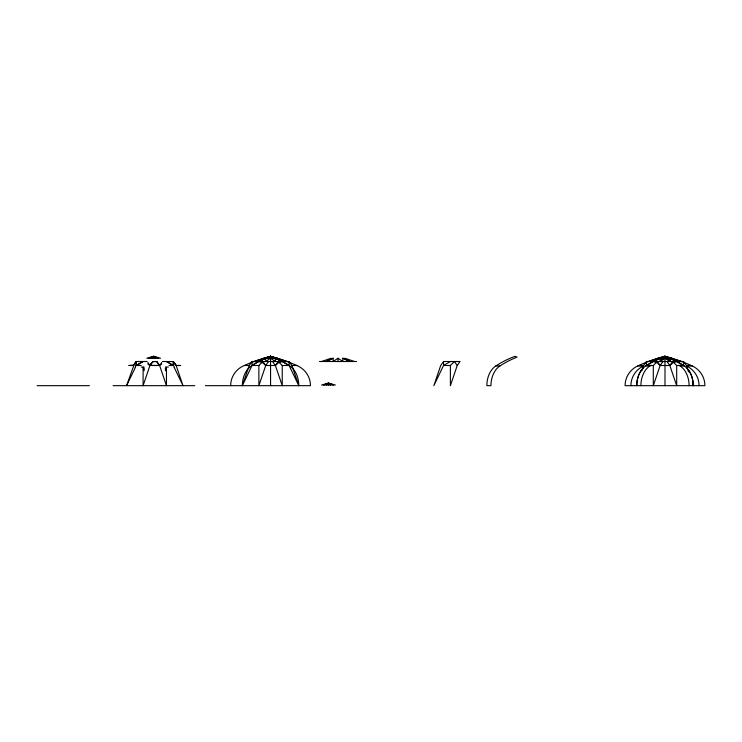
<?xml version="1.0" encoding="UTF-8"?>
<svg xmlns="http://www.w3.org/2000/svg" width="742" height="742" viewBox="0 0 742 742"><rect width="100%" height="100%" fill="white"/><g stroke="black" fill="none" stroke-linecap="round" stroke-linejoin="round"><path stroke-width="1.11" d="M140.544 365.491L136.25 365.491L136.25 361.512L147.101 361.484M287.089 361.512L270.561 356.327L265.719 358.219L265.719 361.512L270.561 358.219L275.403 361.512L275.403 358.219L270.561 356.327L254.033 361.512M354.537 361.512L344.854 358.219L349.695 361.512L342.85 358.219L342.85 361.512L338.009 358.219L333.167 361.512L333.167 358.219L326.322 361.512L331.164 358.219L321.481 361.512M688.53 371.863L686.369 365.491L683.53 361.512L646.458 361.512L646.458 365.491L653.303 361.512L657.319 362.875L660.148 365.491L669.831 365.491L672.669 362.875L676.685 361.512L681.527 361.512L664.99 356.327L660.148 358.219L660.148 361.512L664.99 358.219L669.831 361.512L669.831 359.313M143.113 368.653L143.113 367.401M166.458 367.401L166.477 385.673L159.623 365.5L161.728 362.532M143.113 368.969L143.095 385.673L149.949 365.5L147.834 362.532M173.331 364.35L173.322 361.883M136.259 363.19L136.25 362.003M173.331 364.498L173.322 365.491L169.028 365.491M141.379 362.504L143.095 361.512L136.24 365.491L136.25 363.441M173.34 361.577L162.47 361.484M252.03 361.512L252.03 365.491L242.346 385.673L249.191 365.491L252.03 361.512L289.102 361.512L291.931 365.491L298.785 385.673L289.102 365.491L289.102 361.512M268.558 361.512L265.719 365.491L258.875 385.673L258.875 365.491L262.881 361.512L265.719 365.491L275.403 365.491L278.241 362.875L282.248 361.512L289.102 365.491L282.248 365.491L278.241 361.512L275.403 365.491L282.248 385.673L282.248 365.491M457.23 365.491L450.385 385.673L450.385 365.491L454.392 361.512L457.23 365.491L460.068 361.512L443.54 361.512L440.702 365.491L433.857 385.673L443.54 365.491L443.54 361.512M641.821 370.805L643.62 365.491L646.458 361.512M660.148 365.491L653.303 385.673L653.303 365.491L657.319 361.512L660.148 365.491L662.986 361.512M135.396 367.401L127.105 384.56M126.799 385.2L126.567 385.673L134.274 364.266L133.857 364.869M134.701 363.682L134.358 364.146L135.563 362.532M134.478 363.997L134.831 363.497M134.562 363.868L134.923 363.376M150.7 365.491L149.94 365.491L150.876 364.183M151.183 363.747L150.478 364.739M134.747 363.617L136.25 361.883M135.897 362.003L136.25 361.512A8.375 7.114 20.3 0 1 135.693 362.606M151.006 363.997L151.451 363.376M152.602 361.762L155.783 361.502M151.275 363.617L153.344 361.502M676.685 365.491L676.685 385.673L669.831 365.491L672.669 361.512L676.685 365.491L683.53 365.491L683.53 361.512M133.681 365.12L128.922 365.491L129.479 365.491M135.007 363.246L135.721 362.254M151.628 363.126L152.333 362.133M150.125 365.24L154.021 365.491M151.656 358.219L153.659 356.327L160.504 358.219L146.814 358.219L153.659 356.327L158.5 358.219M268.558 358.219L270.561 356.327A161.218 161.218 0 0 1 297.82 365.964A21.685 21.685 0 0 1 310.471 385.673L205.423 385.673M326.452 384.987L328.465 383.095L335.31 384.987L321.611 384.987L328.465 383.095L333.306 384.987M662.986 358.219L664.99 356.327A161.218 161.218 0 0 1 692.249 365.964A21.685 21.685 0 0 1 704.9 385.673L625.089 385.673A21.685 21.685 0 0 1 637.74 365.964A161.218 161.218 0 0 1 664.99 356.327A161.218 113.999 90 0 1 668.69 357.755M258.875 365.491L252.03 365.491L263.716 358.219L277.406 358.219L282.248 361.512L275.403 358.219L275.403 361.512M653.303 361.512L660.148 358.219L653.303 361.512L658.145 358.219L664.99 356.327L675.266 360.77L683.53 365.491M139.208 363.765L141.165 362.625M137.316 364.869L138.912 363.942M450.385 361.512L443.54 365.491L450.385 365.491M258.875 361.512L265.719 358.219L258.875 361.512L262.881 362.875L265.719 365.491M279.419 361.512L280.828 360.77L282.248 361.512M346.866 361.512L348.276 360.77M673.847 361.512L675.266 360.77M326.322 361.512L333.167 358.219M148.817 358.219L153.659 356.327L155.662 358.219M323.623 384.987L328.465 383.095L330.468 384.987M648.462 361.512L658.145 358.219L671.844 358.219L676.685 361.512L669.831 358.219L669.831 361.512M155.662 361.502L154.976 361.512M133.263 365.491L132.66 365.491M155.69 365.491L154.781 365.491L157.054 365.491M155.495 361.512L157.016 361.827M180.195 365.491L176.16 365.491L175.483 364.554M660.148 361.512L664.99 361.512M319.477 361.512L356.54 361.512M153.418 365.491L154.818 365.491L153.872 365.491M158.871 365.491L159.623 365.491L158.204 363.497M141.184 365.491L140.646 365.491M150.849 365.491L153.269 365.491M177.06 365.491L179.332 365.491M179.481 365.491L180.241 365.491M244.35 365.491L249.191 365.491M291.931 365.491L296.772 365.491M638.779 365.491L643.62 365.491M646.458 365.491L653.303 365.491M686.369 365.491L691.21 365.491M129.191 365.491L129.562 365.491M130.842 365.491L130.082 365.491M131.139 365.491L132.503 365.491M155.393 365.491L155.996 365.491M156.302 365.491L159.363 365.12M157.36 365.491L158.714 365.491M180.093 365.491L180.77 365.491M495.795 365.964L499.913 365.964A161.218 113.999 90 0 1 517.081 357.115L515.069 356.327A161.218 113.999 -90 0 0 495.795 365.964A21.685 15.332 -90 0 0 486.854 385.673L490.963 385.673A21.685 15.332 -90 0 1 499.913 365.964M637.74 365.964L643.555 365.964A21.685 21.685 0 0 0 630.904 385.673M642.98 368.255A21.685 15.332 90 0 0 636.775 385.673A21.685 15.332 -90 0 1 645.716 365.964L649.834 365.964A161.218 113.999 -90 0 1 650.873 365.296A161.218 113.999 90 0 0 649.834 365.964A21.685 15.332 -90 0 0 640.893 385.673M679.115 365.296A161.218 113.999 -90 0 1 680.154 365.964L684.263 365.964A21.685 15.332 -90 0 1 693.213 385.673L692.49 383.549M692.249 365.964L686.433 365.964A21.685 21.685 0 0 1 699.085 385.673M37.1 385.673L89.402 385.673M113.044 385.673L194.747 385.673M176.911 365.491L176.16 365.491M156.701 361.512L158.296 363.617M275.403 358.219L280.828 360.77M342.85 358.219L349.695 361.512M654.722 360.77L656.141 361.512M327.741 360.77L329.16 361.512M260.294 360.77L261.713 361.512M168.082 362.439L166.468 361.512L173.322 365.491L173.322 361.512L173.674 362.003M170.753 363.997L171.476 364.424M170.465 363.83L168.406 362.625M172.784 365.175L173.322 365.491M662.17 357.403A161.218 113.999 90 0 1 664.99 356.327L667.002 358.219M230.66 385.673A21.685 21.685 0 0 1 243.311 365.964A161.218 161.218 0 0 1 270.561 356.327L272.564 358.219M174.509 363.209L175.214 364.146M174.648 363.385L173.322 361.512A8.375 7.114 -20.3 0 0 173.878 362.606M174.027 362.504L174.565 363.246M667.002 361.512L669.831 365.491M272.564 361.512L275.403 365.491M173.823 362.226L175.047 363.932M157.23 362.133L157.944 363.126M158.695 364.183L159.317 365.055M174.741 363.497L176.142 365.5L183.005 385.673L174.175 367.401M175.297 364.266L175.622 364.73M684.263 365.964A161.218 113.999 -90 0 0 664.99 356.327L664.99 385.673M338.009 358.219L338.009 361.512M328.465 383.095L328.465 384.987M259.394 361.233A161.218 113.999 90 0 1 270.561 356.327L270.561 385.673M153.659 356.327L153.659 358.219M645.716 365.964A161.218 113.999 -90 0 1 664.99 356.327M663.181 358.469A161.218 161.218 0 0 1 667.837 357.115M680.154 365.964A21.685 15.332 -90 0 1 689.095 385.673M662.977 357.115A161.218 113.999 -90 0 1 670.62 360.51M662.142 357.115A161.218 161.218 0 0 1 668.347 358.961M687.009 368.255A21.685 15.332 90 0 1 693.213 385.673M242.346 385.673A21.685 15.332 -90 0 1 251.288 365.964A161.218 113.999 -90 0 1 270.561 356.327A161.218 113.999 90 0 1 281.728 361.233M270.561 356.327A161.218 113.999 -90 0 1 289.834 365.964A21.685 15.332 90 0 1 298.785 385.673M161.7 363.812A8.375 1.53 -59.8 0 1 160.717 364.916M168.351 367.04A11.26 4.851 -1.8 0 1 165.596 366.947M165.475 370.722A12.048 2.337 -84.2 0 1 165.345 367.939M148.854 364.916A8.375 1.53 59.8 0 1 147.862 363.812M143.967 366.947A11.26 4.851 1.8 0 1 141.221 367.04M144.217 367.939A12.048 2.337 84.2 0 1 144.087 370.722M135.953 365.416A12.048 11.761 -63 0 1 135.23 367.327M174.342 367.327A12.048 11.761 63 0 1 173.619 365.416M667.012 357.115A161.218 113.999 90 0 0 660.454 359.972A161.218 113.999 -90 0 1 667.012 357.115"/></g></svg>
